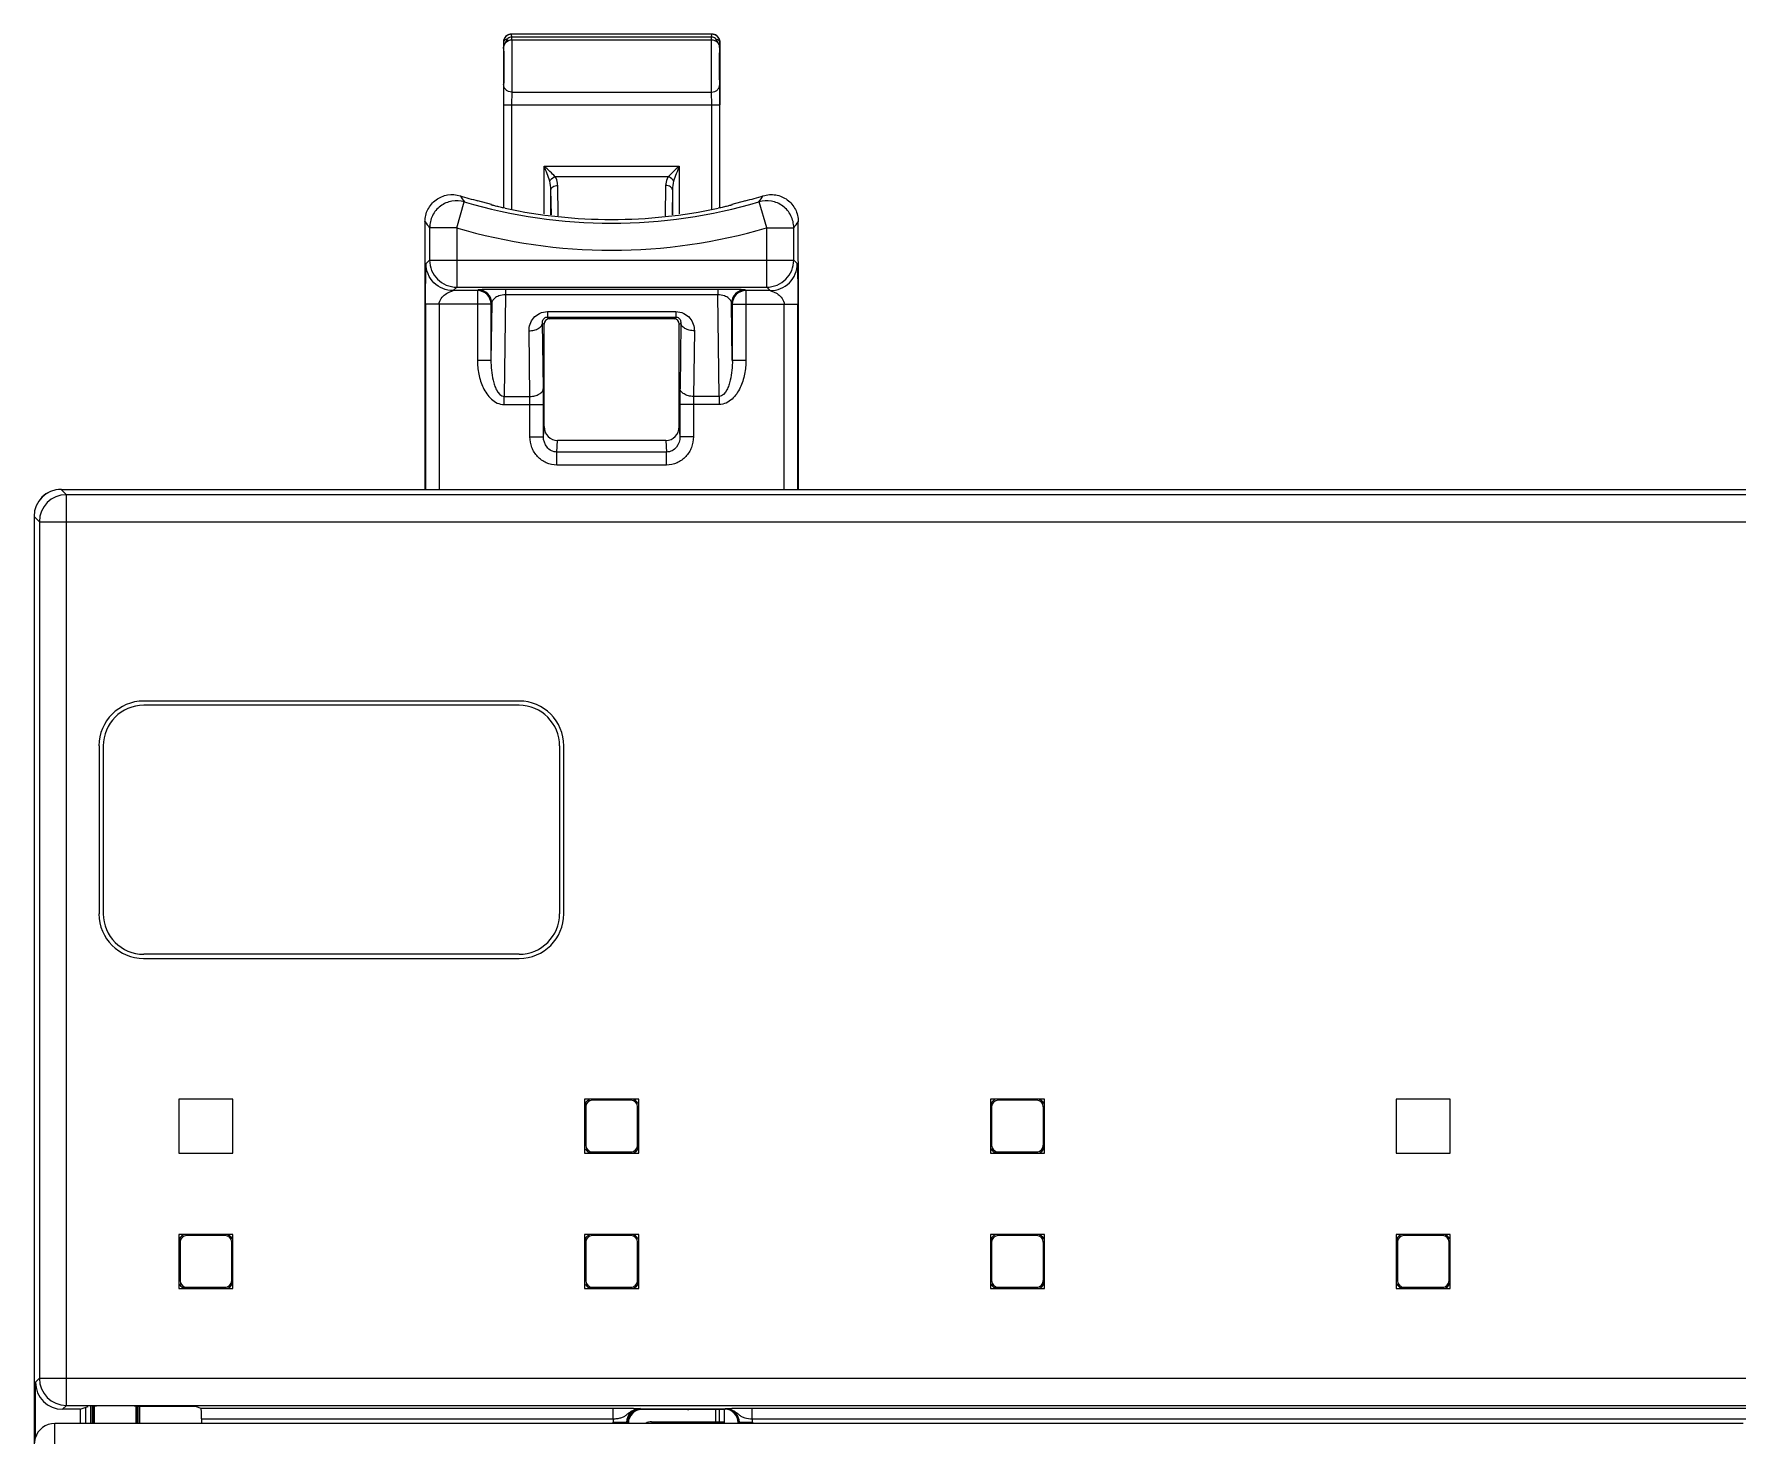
# Model space of a CAD drawing. Header units: inches. Extents: x 0 to 316, y -1 to 150.
# Drawn here: x 221.5 to 222.74, y 27.76 to 28.785 of the extents above; entities that cross this region are included whole.
import ezdxf

# ---------------------------------------------------------------- set-up
doc = ezdxf.new("R2010")
doc.units = ezdxf.units.IN
doc.header["$MEASUREMENT"] = 0

# ---------------------------------------------------------------- blocks, each defined once
blk = doc.blocks.new('AB 5069-L320ERM')
at = {"color": 7, "linetype": 'Continuous'}
for p, q in [((0.7889, 2.4667), (0.556, 2.4667)), ((0.5561, 2.4633), (0.556, 2.4667)), ((0.5561, 2.46), (0.5561, 2.4633)), ((0.7888, 2.4633), (0.5561, 2.4633)), ((0.5561, 2.46), (0.7888, 2.46)), ((0.7888, 2.4633), (0.7889, 2.4667)), ((0.7888, 2.46), (0.7888, 2.4633)), ((0.5466, 2.459), (0.5465, 2.4573)), ((0.5465, 2.4573), (0.5465, 2.3844)), ((0.5466, 2.4572), (0.5465, 2.4573)), ((0.5466, 2.4572), (0.5466, 2.4501)), ((0.7982, 2.4501), (0.7983, 2.4572)), ((0.7983, 2.459), (0.7984, 2.4573)), ((0.7983, 2.4572), (0.7984, 2.4573)), ((0.7984, 2.4573), (0.7984, 2.3844)), ((0.5467, 2.4082), (0.5465, 2.3844)), ((0.7984, 2.3844), (0.7982, 2.4082)), ((0.5465, 2.3844), (0.5465, 2.2645)), ((0.5465, 2.3844), (0.7984, 2.3844)), ((0.5561, 2.3993), (0.556, 2.3844)), ((0.556, 2.3844), (0.556, 2.263)), ((0.5561, 2.3993), (0.7888, 2.3993)), ((0.7889, 2.3844), (0.7888, 2.3993)), ((0.7889, 2.263), (0.7889, 2.3844)), ((0.7984, 2.2645), (0.7984, 2.3844)), ((0.5938, 2.2577), (0.5938, 2.3132)), ((0.5938, 2.3132), (0.751, 2.3132)), ((0.751, 2.3132), (0.751, 2.2577)), ((0.6022, 2.2565), (0.6017, 2.2855)), ((0.6017, 2.2566), (0.6017, 2.2855)), ((0.7382, 2.3008), (0.6067, 2.3008)), ((0.6101, 2.2554), (0.6096, 2.2907)), ((0.7353, 2.2907), (0.7348, 2.2554)), ((0.7432, 2.2855), (0.7427, 2.2565)), ((0.7432, 2.2855), (0.7432, 2.2566)), ((0.492, 2.2414), (0.5009, 2.2716)), ((0.5326, 2.2683), (0.5168, 2.2726)), ((0.8281, 2.2726), (0.8122, 2.2683)), ((0.8529, 2.2414), (0.844, 2.2716)), ((0.4551, 2.2486), (0.4551, 2.1559)), ((0.8898, 2.1559), (0.8897, 2.2486)), ((0.4605, 2.2414), (0.4605, 2.2038)), ((0.492, 2.2414), (0.4605, 2.2414)), ((0.492, 2.2414), (0.492, 2.1723)), ((0.8529, 2.1723), (0.8529, 2.2414)), ((0.8529, 2.2414), (0.8844, 2.2414)), ((0.8844, 2.2038), (0.8844, 2.2414)), ((0.4564, 2.1997), (0.4605, 2.2038)), ((0.4605, 2.2038), (0.8844, 2.2038)), ((0.8844, 2.2038), (0.8885, 2.1997)), ((0.4878, 2.1682), (0.492, 2.1723)), ((0.5162, 2.1682), (0.4878, 2.1682)), ((0.492, 2.1723), (0.8529, 2.1723)), ((0.5171, 2.169), (0.5162, 2.1682)), ((0.5162, 2.1682), (0.5162, 2.0875)), ((0.5488, 2.1634), (0.5473, 2.0451)), ((0.5488, 2.1697), (0.5488, 2.1634)), ((0.7961, 2.1697), (0.5488, 2.1697)), ((0.7961, 2.1634), (0.5488, 2.1634)), ((0.7961, 2.1697), (0.7961, 2.1634)), ((0.7976, 2.0451), (0.7961, 2.1634)), ((0.8287, 2.1682), (0.8278, 2.169)), ((0.8287, 2.1682), (0.8287, 2.0875)), ((0.857, 2.1682), (0.8287, 2.1682)), ((0.8529, 2.1723), (0.857, 2.1682)), ((0.4551, 2.1559), (0.4551, 1.937)), ((0.4558, 2.1524), (0.4558, 1.937)), ((0.5319, 2.1524), (0.4558, 2.1524)), ((0.4716, 2.1524), (0.4716, 1.937)), ((0.5328, 2.1533), (0.5319, 2.1524)), ((0.5328, 2.1533), (0.5319, 2.0875)), ((0.5319, 2.1524), (0.5319, 2.0875)), ((0.5979, 2.1438), (0.5979, 2.1375)), ((0.5979, 2.1438), (0.747, 2.1438)), ((0.747, 2.1438), (0.747, 2.1375)), ((0.8129, 2.0875), (0.8121, 2.1533)), ((0.8129, 2.1524), (0.8121, 2.1533)), ((0.8129, 2.1524), (0.8129, 2.0875)), ((0.8129, 2.1524), (0.8891, 2.1524)), ((0.8733, 1.937), (0.8733, 2.1524)), ((0.8891, 1.937), (0.8891, 2.1524)), ((0.8898, 1.937), (0.8898, 2.1559)), ((0.5929, 2.0546), (0.5919, 2.1309)), ((0.5919, 2.1309), (0.5937, 2.1291)), ((0.5937, 2.0101), (0.5937, 2.1291)), ((0.5979, 2.1375), (0.6, 2.1354)), ((0.5979, 2.1375), (0.747, 2.1375)), ((0.7449, 2.1354), (0.6, 2.1354)), ((0.7449, 2.1354), (0.747, 2.1375)), ((0.7512, 2.1291), (0.753, 2.1309)), ((0.7512, 2.0101), (0.7512, 2.1291)), ((0.753, 2.1309), (0.752, 2.0546)), ((0.5772, 2.0451), (0.5762, 2.1215)), ((0.7687, 2.1215), (0.7677, 2.0451)), ((0.5162, 2.0875), (0.5319, 2.0875)), ((0.8129, 2.0875), (0.8287, 2.0875)), ((0.5473, 2.0357), (0.5473, 2.0451)), ((0.5473, 2.0451), (0.5772, 2.0451)), ((0.5773, 2.0357), (0.5772, 2.0451)), ((0.593, 2.0357), (0.5929, 2.0546)), ((0.7677, 2.0451), (0.7676, 2.0357)), ((0.7976, 2.0451), (0.7677, 2.0451)), ((0.7976, 2.0451), (0.7976, 2.0357)), ((0.5473, 2.0357), (0.593, 2.0357)), ((0.5773, 1.9981), (0.5773, 2.0357)), ((0.593, 1.9981), (0.593, 2.0357)), ((0.7519, 2.0357), (0.7519, 1.9981)), ((0.7976, 2.0357), (0.7519, 2.0357)), ((0.7676, 2.0357), (0.7676, 1.9981)), ((0.593, 1.9981), (0.5937, 2.0101)), ((0.7512, 2.0101), (0.7519, 1.9981)), ((0.5773, 1.9981), (0.593, 1.9981)), ((0.6086, 1.9804), (0.6094, 1.9937)), ((0.7355, 1.9937), (0.6094, 1.9937)), ((0.7355, 1.9937), (0.7363, 1.9804)), ((0.7676, 1.9981), (0.7519, 1.9981)), ((0.6086, 1.9653), (0.6086, 1.9804)), ((0.7363, 1.9804), (0.6086, 1.9804)), ((0.7363, 1.9653), (0.6086, 1.9653)), ((0.7363, 1.9653), (0.7363, 1.9804)), ((0.0377, 1.9308), (0.0315, 1.937)), ((0.0315, 1.937), (3.0819, 1.937)), ((0.0377, 0.871), (0.0377, 1.9308)), ((2.2331, 1.9308), (0.0377, 1.9308)), ((0, 1.9055), (0, 0.8262)), ((0.0062, 1.8993), (0, 1.9055)), ((0.0062, 1.8993), (0.0062, 0.9025)), ((0.0062, 1.8993), (2.2646, 1.8993)), ((0.5647, 1.6906), (0.1276, 1.6906)), ((0.5646, 1.6857), (0.1277, 1.6857)), ((0.0756, 1.6386), (0.0756, 1.4431)), ((0.0805, 1.6385), (0.0805, 1.4432)), ((0.6118, 1.6385), (0.6118, 1.4432)), ((0.6166, 1.4431), (0.6166, 1.6386)), ((0.1276, 1.3912), (0.5647, 1.3912)), ((0.5646, 1.396), (0.1277, 1.396)), ((0.1685, 1.2275), (0.1685, 1.1645)), ((0.2315, 1.2275), (0.1685, 1.2275)), ((0.2315, 1.1645), (0.2315, 1.2275)), ((0.6409, 1.2275), (0.6409, 1.1645)), ((0.7039, 1.2275), (0.6409, 1.2275)), ((0.6423, 1.2183), (0.6412, 1.2194)), ((0.6423, 1.2183), (0.6423, 1.1738)), ((0.6502, 1.2261), (0.6491, 1.2272)), ((0.6947, 1.2261), (0.6502, 1.2261)), ((0.6947, 1.2261), (0.6958, 1.2272)), ((0.7026, 1.2183), (0.7037, 1.2194)), ((0.7026, 1.1738), (0.7026, 1.2183)), ((0.7039, 1.1645), (0.7039, 1.2275)), ((1.1134, 1.2275), (1.1134, 1.1645)), ((1.1764, 1.2275), (1.1134, 1.2275)), ((1.1148, 1.2183), (1.1137, 1.2194)), ((1.1148, 1.2183), (1.1148, 1.1738)), ((1.1226, 1.2261), (1.1215, 1.2272)), ((1.1671, 1.2261), (1.1226, 1.2261)), ((1.1671, 1.2261), (1.1682, 1.2272)), ((1.175, 1.2183), (1.1761, 1.2194)), ((1.175, 1.1738), (1.175, 1.2183)), ((1.1764, 1.1645), (1.1764, 1.2275)), ((1.5858, 1.2275), (1.5858, 1.1645)), ((1.6488, 1.2275), (1.5858, 1.2275)), ((1.6488, 1.1645), (1.6488, 1.2275)), ((0.6423, 1.1738), (0.6412, 1.1727)), ((0.7026, 1.1738), (0.7037, 1.1727)), ((1.1148, 1.1738), (1.1137, 1.1727)), ((1.175, 1.1738), (1.1761, 1.1727)), ((0.1685, 1.1645), (0.2315, 1.1645)), ((0.6409, 1.1645), (0.7039, 1.1645)), ((0.6502, 1.1659), (0.6491, 1.1648)), ((0.6502, 1.1659), (0.6947, 1.1659)), ((0.6947, 1.1659), (0.6958, 1.1648)), ((1.1134, 1.1645), (1.1764, 1.1645)), ((1.1226, 1.1659), (1.1215, 1.1648)), ((1.1226, 1.1659), (1.1671, 1.1659)), ((1.1671, 1.1659), (1.1682, 1.1648)), ((1.5858, 1.1645), (1.6488, 1.1645)), ((0.1685, 1.07), (0.1685, 1.007)), ((0.2315, 1.07), (0.1685, 1.07)), ((0.1699, 1.0608), (0.1688, 1.0619)), ((0.1699, 1.0608), (0.1699, 1.0163)), ((0.1778, 1.0687), (0.1767, 1.0698)), ((0.2222, 1.0687), (0.1778, 1.0687)), ((0.2222, 1.0687), (0.2233, 1.0698)), ((0.2301, 1.0608), (0.2312, 1.0619)), ((0.2301, 1.0163), (0.2301, 1.0608)), ((0.2315, 1.007), (0.2315, 1.07)), ((0.6409, 1.07), (0.6409, 1.007)), ((0.7039, 1.07), (0.6409, 1.07)), ((0.6423, 1.0608), (0.6412, 1.0619)), ((0.6423, 1.0608), (0.6423, 1.0163)), ((0.6502, 1.0687), (0.6491, 1.0698)), ((0.6947, 1.0687), (0.6502, 1.0687)), ((0.6947, 1.0687), (0.6958, 1.0698)), ((0.7026, 1.0608), (0.7037, 1.0619)), ((0.7026, 1.0163), (0.7026, 1.0608)), ((0.7039, 1.007), (0.7039, 1.07)), ((1.1134, 1.07), (1.1134, 1.007)), ((1.1764, 1.07), (1.1134, 1.07)), ((1.1148, 1.0608), (1.1137, 1.0619)), ((1.1148, 1.0608), (1.1148, 1.0163)), ((1.1226, 1.0687), (1.1215, 1.0698)), ((1.1671, 1.0687), (1.1226, 1.0687)), ((1.1671, 1.0687), (1.1682, 1.0698)), ((1.175, 1.0608), (1.1761, 1.0619)), ((1.175, 1.0163), (1.175, 1.0608)), ((1.1764, 1.007), (1.1764, 1.07)), ((1.5858, 1.07), (1.5858, 1.007)), ((1.6488, 1.07), (1.5858, 1.07)), ((1.5872, 1.0608), (1.5861, 1.0619)), ((1.5872, 1.0608), (1.5872, 1.0163)), ((1.5951, 1.0687), (1.594, 1.0698)), ((1.6396, 1.0687), (1.5951, 1.0687)), ((1.6396, 1.0687), (1.6407, 1.0698)), ((1.6474, 1.0608), (1.6485, 1.0619)), ((1.6474, 1.0163), (1.6474, 1.0608)), ((1.6488, 1.007), (1.6488, 1.07)), ((0.1699, 1.0163), (0.1688, 1.0152)), ((0.2301, 1.0163), (0.2312, 1.0152)), ((0.6423, 1.0163), (0.6412, 1.0152)), ((0.7026, 1.0163), (0.7037, 1.0152)), ((1.1148, 1.0163), (1.1137, 1.0152)), ((1.175, 1.0163), (1.1761, 1.0152)), ((1.5872, 1.0163), (1.5861, 1.0152)), ((1.6474, 1.0163), (1.6485, 1.0152)), ((0.1685, 1.007), (0.2315, 1.007)), ((0.1778, 1.0084), (0.1767, 1.0073)), ((0.1778, 1.0084), (0.2222, 1.0084)), ((0.2222, 1.0084), (0.2233, 1.0073)), ((0.6409, 1.007), (0.7039, 1.007)), ((0.6502, 1.0084), (0.6491, 1.0073)), ((0.6502, 1.0084), (0.6947, 1.0084)), ((0.6947, 1.0084), (0.6958, 1.0073)), ((1.1134, 1.007), (1.1764, 1.007)), ((1.1226, 1.0084), (1.1215, 1.0073)), ((1.1226, 1.0084), (1.1671, 1.0084)), ((1.1671, 1.0084), (1.1682, 1.0073)), ((1.5858, 1.007), (1.6488, 1.007)), ((1.5951, 1.0084), (1.594, 1.0073)), ((1.5951, 1.0084), (1.6396, 1.0084)), ((1.6396, 1.0084), (1.6407, 1.0073)), ((0.0062, 0.9025), (0.0017, 0.898)), ((0.0017, 0.8336), (0.0017, 0.898)), ((0.0062, 0.9025), (2.2331, 0.9025)), ((0.0377, 0.871), (0.0332, 0.8665)), ((0.0537, 0.8665), (0.0332, 0.8665)), ((0.0377, 0.871), (2.2583, 0.871)), ((0.0537, 0.8665), (0.063, 0.8696)), ((0.0537, 0.8665), (0.0537, 0.85)), ((0.0598, 0.8686), (0.0598, 0.85)), ((0.0661, 0.85), (0.0661, 0.8697)), ((0.0682, 0.85), (0.0682, 0.8697)), ((0.0687, 0.85), (0.0687, 0.8702)), ((0.0688, 0.8702), (0.0702, 0.8703)), ((0.0702, 0.85), (0.0702, 0.8703)), ((0.1188, 0.85), (0.1188, 0.8703)), ((0.1202, 0.85), (0.1202, 0.8702)), ((0.1208, 0.8696), (0.1208, 0.8697)), ((0.1888, 0.8697), (0.1208, 0.8697)), ((0.1208, 0.8696), (0.1208, 0.85)), ((0.1227, 0.8697), (0.1227, 0.85)), ((0.1888, 0.8697), (0.1943, 0.8678)), ((0.1943, 0.8678), (0.6743, 0.8678)), ((0.195, 0.8552), (0.195, 0.85)), ((0.195, 0.8552), (0.6743, 0.8552)), ((0.6743, 0.8552), (0.6743, 0.8678)), ((0.7056, 0.8673), (0.7065, 0.8665)), ((0.7062, 0.8668), (0.8044, 0.8668)), ((0.8041, 0.8665), (0.7065, 0.8665)), ((0.7609, 0.8663), (0.7076, 0.8663)), ((0.7934, 0.8665), (0.7934, 0.852)), ((0.7976, 0.8665), (0.7976, 0.852)), ((0.8039, 0.85), (0.8039, 0.8665)), ((0.8049, 0.8673), (0.8041, 0.8665)), ((0.8362, 0.8552), (0.8362, 0.8678)), ((0.8362, 0.8678), (2.2615, 0.8678)), ((0.8362, 0.8552), (2.2682, 0.8552)), ((0.024, 0.8264), (0.024, 0.85)), ((0.6741, 0.85), (0.6741, 0.8516)), ((0.6741, 0.8516), (0.6899, 0.8516)), ((0.6899, 0.85), (0.6899, 0.8516)), ((0.6899, 0.8516), (0.6907, 0.8508)), ((0.6904, 0.85), (0.6904, 0.851)), ((0.7189, 0.852), (0.8039, 0.852)), ((0.7992, 0.852), (0.7992, 0.85)), ((0.8201, 0.851), (0.8198, 0.8508)), ((0.8201, 0.851), (0.8201, 0.85)), ((0.8207, 0.8516), (0.8207, 0.85)), ((0.8207, 0.8516), (0.8364, 0.8516)), ((0.8364, 0.8516), (0.8364, 0.85))]:
    blk.add_line(p, q, dxfattribs=at)
at = {"color": 4, "linetype": 'Continuous'}
blk.add_line((0.8039, 0.8506), (0.8039, 0.8665), dxfattribs=at)
at = {"color": 7, "linetype": 'Continuous'}
for points in [[(0.5559, 2.4668), (0.5544, 2.4667), (0.5531, 2.4663), (0.5519, 2.4659), (0.5508, 2.4653), (0.5499, 2.4646), (0.549, 2.4638), (0.5483, 2.463), (0.5477, 2.4621), (0.5473, 2.4612), (0.5469, 2.4603), (0.5467, 2.4594), (0.5466, 2.459)], [(0.7983, 2.459), (0.7982, 2.4596), (0.7978, 2.4606), (0.7974, 2.4616), (0.7969, 2.4625), (0.7962, 2.4635), (0.7953, 2.4643), (0.7943, 2.4651), (0.7932, 2.4658), (0.792, 2.4663), (0.7906, 2.4666), (0.7892, 2.4668), (0.789, 2.4668)], [(1.9898, 0.8499), (1.9882, 0.85), (1.9851, 0.85), (0.024, 0.85)]]:
    blk.add_lwpolyline(points, dxfattribs=at)
for centre, radius, start, end in [((0.556, 2.4573), 0.00957, 164.8814, 172.8452), ((0.556, 2.4572), 0.00943, 90.0056, 180.1696), ((0.5559, 2.4573), 0.00945, 157.8256, 164.8901), ((0.5559, 2.4573), 0.00939, 150.5396, 157.7933), ((0.5559, 2.4573), 0.00949, 143.14, 150.5401), ((0.5559, 2.4573), 0.00946, 135.3399, 143.1422), ((0.5559, 2.4573), 0.00943, 129.338, 135.3196), ((0.5559, 2.4573), 0.0095, 118.3455, 129.3327), ((0.5559, 2.4574), 0.00938, 113.0082, 118.3336), ((0.5559, 2.4574), 0.00941, 106.9644, 112.9868), ((0.5559, 2.4572), 0.00956, 94.3978, 106.9642), ((0.5559, 2.4574), 0.00933, 90.0133, 94.3773), ((0.7889, 2.4572), 0.00943, 359.8303, 89.9945), ((0.789, 2.4574), 0.00933, 85.4001, 89.9858), ((0.7889, 2.4572), 0.00956, 72.8116, 85.3819), ((0.789, 2.4573), 0.00942, 68.2553, 72.8056), ((0.789, 2.4574), 0.00931, 66.7855, 68.2477), ((0.789, 2.4574), 0.00938, 62.2242, 66.7801), ((0.7889, 2.4573), 0.0095, 51.5246, 62.2107), ((0.789, 2.4573), 0.00944, 44.4376, 51.5224), ((0.789, 2.4573), 0.00945, 37.6332, 44.4173), ((0.7889, 2.4573), 0.0095, 30.8711, 37.6345), ((0.789, 2.4573), 0.0094, 22.1263, 30.8751), ((0.789, 2.4573), 0.00945, 15.2063, 22.0886), ((0.7889, 2.4573), 0.00957, 8.2193, 15.2142), ((0.5559, 2.4573), 0.00939, 172.8368, 179.9732), ((0.789, 2.4573), 0.00941, 0.0331, 8.2339), ((1.7161, 3.1333), 1.4897, 215.0097, 215.3428), ((0.6724, 2.8505), 0.6038, 253.4971, 286.5029), ((0.6724, 2.8505), 0.5994, 258.0627, 281.9373), ((-0.3712, 3.1333), 1.4897, 324.6572, 324.9903), ((1.723, 3.1841), 1.5757, 216.423, 216.7489), ((-0.3781, 3.1841), 1.5757, 323.2511, 323.577), ((0.6724, 2.8505), 0.6353, 253.4971, 286.5029), ((0.5162, 2.1524), 0.0158, 0.0211, 89.9789), ((0.5171, 2.1533), 0.0158, 0.0211, 89.9789), ((0.8278, 2.1533), 0.0158, 90.0211, 179.9789), ((0.8287, 2.1524), 0.0158, 90.0211, 179.9789), ((2.156, 2.037), 1.4041, 179.2811, 180.0522), ((0.0315, 1.9055), 0.0315, 90, 180), ((0.0377, 1.8993), 0.0315, 90.0275, 179.9725), ((0.1277, 1.6385), 0.0472, 90, 180), ((0.5646, 1.6385), 0.0472, 0, 90), ((0.1277, 1.4432), 0.0472, 180, 270), ((0.5646, 1.4432), 0.0472, 270, 0), ((0.0377, 0.9025), 0.0315, 180.0275, 269.9725), ((0.7057, 0.8516), 0.0316, 173.3763, 179.9901), ((0.7056, 0.8516), 0.0157, 89.9782, 180.0218), ((0.7062, 0.851), 0.0157, 89.9786, 180.0214), ((0.8044, 0.851), 0.0157, 359.9786, 90.0214), ((0.8049, 0.8516), 0.0316, 0.0056, 6.6214), ((0.024, 0.8264), 0.0236, 89.9998, 164.242), ((0.7189, 0.8394), 0.0126, 90, 121.8507), ((0.0237, 0.8264), 0.0233, 175.4392, 177.5841), ((0.0242, 0.8263), 0.0238, 164.2687, 175.4153)]:
    blk.add_arc(centre, radius, start, end, dxfattribs=at)
for centre, major_axis, ratio, start_param, end_param in [((0.6724, 2.8507), (0, 0.5986), 1, -3.440888, -3.404576), ((0.6724, 2.8507), (0, 0.5986), 1, -2.878609, -2.842297), ((0.6, 2.1291), (-0.00446, 0.00446), 0.999695, -0.785246, 0.785246), ((0.7449, 2.1291), (-0.00446, -0.00446), 0.999695, 2.356347, 3.926839), ((0.6095, 2.0102), (-0.0009, -0.0164), 0.956842, -1.510705, 0.055027), ((0.7354, 2.0102), (-0.0009, 0.0164), 0.956842, 3.086566, 4.652298), ((0.0315, 1.9055), (0.0223, -0.0223), 0.999695, 2.356347, 3.926839), ((0.1276, 1.6386), (-0.0368, 0.0368), 0.999695, -0.785246, 0.785246), ((0.5647, 1.6386), (0.0368, 0.0368), 0.999695, -0.785246, 0.785246), ((0.1276, 1.4431), (0.0368, 0.0368), 0.999695, -3.926839, -2.356347), ((0.5647, 1.4431), (-0.0368, 0.0368), 0.999695, -3.926839, -2.356347), ((0.6491, 1.2194), (0.00557, -0.00557), 0.999695, 2.748987, 3.926839), ((0.6502, 1.2183), (-0.00557, 0.00557), 0.999695, 5.497939, 7.068431), ((0.6947, 1.2183), (0.00557, 0.00557), 0.999695, 5.497939, 7.068431), ((0.6958, 1.2194), (0.00557, 0.00557), 0.999695, -0.392605, 0.785246), ((1.1215, 1.2194), (0.00557, -0.00557), 0.999695, 2.748987, 3.926839), ((1.1226, 1.2183), (-0.00557, 0.00557), 0.999695, 5.497939, 7.068431), ((1.1671, 1.2183), (0.00557, 0.00557), 0.999695, 5.497939, 7.068431), ((1.1682, 1.2194), (0.00557, 0.00557), 0.999695, -0.392605, 0.785246), ((0.6502, 1.1738), (-0.00557, -0.00557), 0.999695, 5.497939, 7.068431), ((0.6947, 1.1738), (0.00557, -0.00557), 0.999695, 5.497939, 7.068431), ((0.6958, 1.1727), (0.00557, -0.00557), 0.999695, -0.392605, 0.785246), ((1.1226, 1.1738), (-0.00557, -0.00557), 0.999695, 5.497939, 7.068431), ((1.1671, 1.1738), (0.00557, -0.00557), 0.999695, 5.497939, 7.068431), ((1.1682, 1.1727), (0.00557, -0.00557), 0.999695, -0.392605, 0.785246), ((0.6491, 1.1727), (0.00557, 0.00557), 0.999695, 2.748987, 3.926839), ((1.1215, 1.1727), (0.00557, 0.00557), 0.999695, 2.748987, 3.926839), ((0.1767, 1.0619), (0.00557, -0.00557), 0.999695, 2.748987, 3.926839), ((0.1778, 1.0608), (-0.00557, 0.00557), 0.999695, 5.497939, 7.068431), ((0.2222, 1.0608), (0.00557, 0.00557), 0.999695, 5.497939, 7.068431), ((0.2233, 1.0619), (0.00557, 0.00557), 0.999695, -0.392605, 0.785246), ((0.6491, 1.0619), (0.00557, -0.00557), 0.999695, 2.748987, 3.926839), ((0.6502, 1.0608), (-0.00557, 0.00557), 0.999695, 5.497939, 7.068431), ((0.6947, 1.0608), (0.00557, 0.00557), 0.999695, 5.497939, 7.068431), ((0.6958, 1.0619), (0.00557, 0.00557), 0.999695, -0.392605, 0.785246), ((1.1215, 1.0619), (0.00557, -0.00557), 0.999695, 2.748987, 3.926839), ((1.1226, 1.0608), (-0.00557, 0.00557), 0.999695, 5.497939, 7.068431), ((1.1671, 1.0608), (0.00557, 0.00557), 0.999695, 5.497939, 7.068431), ((1.1682, 1.0619), (0.00557, 0.00557), 0.999695, -0.392605, 0.785246), ((1.594, 1.0619), (0.00557, -0.00557), 0.999695, 2.748987, 3.926839), ((1.5951, 1.0608), (-0.00557, 0.00557), 0.999695, 5.497939, 7.068431), ((1.6396, 1.0608), (0.00557, 0.00557), 0.999695, 5.497939, 7.068431), ((1.6407, 1.0619), (0.00557, 0.00557), 0.999695, -0.392605, 0.785246), ((0.1767, 1.0152), (0.00557, 0.00557), 0.999695, 2.748987, 3.926839), ((0.1778, 1.0163), (-0.00557, -0.00557), 0.999695, 5.497939, 7.068431), ((0.2222, 1.0163), (0.00557, -0.00557), 0.999695, 5.497939, 7.068431), ((0.2233, 1.0152), (0.00557, -0.00557), 0.999695, -0.392605, 0.785246), ((0.6491, 1.0152), (0.00557, 0.00557), 0.999695, 2.748987, 3.926839), ((0.6502, 1.0163), (-0.00557, -0.00557), 0.999695, 5.497939, 7.068431), ((0.6947, 1.0163), (0.00557, -0.00557), 0.999695, 5.497939, 7.068431), ((0.6958, 1.0152), (0.00557, -0.00557), 0.999695, -0.392605, 0.785246), ((1.1215, 1.0152), (0.00557, 0.00557), 0.999695, 2.748987, 3.926839), ((1.1226, 1.0163), (-0.00557, -0.00557), 0.999695, 5.497939, 7.068431), ((1.1671, 1.0163), (0.00557, -0.00557), 0.999695, 5.497939, 7.068431), ((1.1682, 1.0152), (0.00557, -0.00557), 0.999695, -0.392605, 0.785246), ((1.594, 1.0152), (0.00557, 0.00557), 0.999695, -3.534198, -2.356347), ((1.5951, 1.0163), (-0.00557, -0.00557), 0.999695, 5.497939, 7.068431), ((1.6396, 1.0163), (0.00557, -0.00557), 0.999695, 5.497939, 7.068431), ((1.6407, 1.0152), (0.00557, -0.00557), 0.999695, -0.392605, 0.785246), ((0.0332, 0.898), (0.0223, 0.0223), 0.999695, 2.356347, 3.926839), ((0.0945, 0.8699), (0.0315, 0), 0.017455, 0.688097, 2.453496), ((0.114, 0.8702), (0.0063, 0), 0.017455, 0.017453, 0.688097), ((0.1943, 0.8552), (0, 0.0126), 0.052408, -1.570796, -0.017453), ((0.7065, 0.8508), (0.0111, -0.0111), 0.999695, 2.356347, 3.926839), ((0.7076, 0.8506), (-0.0111, 0.0111), 0.999695, -0.785246, 0.785246), ((0.7609, 0.8821), (0.006, -0.0146), 0.999822, -0.392636, -0.294004), ((0.8041, 0.8508), (-0.0111, -0.0111), 0.999695, 2.356347, 3.926839)]:
    blk.add_ellipse(centre, major_axis=major_axis, ratio=ratio, start_param=start_param, end_param=end_param, dxfattribs=at)
for points, knots in [([(0.551, 2.4609), (0.5501, 2.4592), (0.5476, 2.4561), (0.5466, 2.4521), (0.5466, 2.4501)], [0, 0, 0, 0, 0.494064, 1, 1, 1, 1]), ([(0.551, 2.4609), (0.5499, 2.4607), (0.5479, 2.46), (0.5466, 2.4581), (0.5466, 2.4572)], [0, 0, 0, 0, 0.572357, 1, 1, 1, 1]), ([(0.5475, 2.4544), (0.5483, 2.4561), (0.5507, 2.459), (0.5543, 2.46), (0.5561, 2.46)], [0, 0, 0, 0, 0.499609, 1, 1, 1, 1]), ([(0.5561, 2.4633), (0.5556, 2.4633), (0.5537, 2.4631), (0.5517, 2.4621), (0.551, 2.4609)], [0, 0, 0, 0, 0.25875, 1, 1, 1, 1]), ([(0.5561, 2.46), (0.5561, 2.4589), (0.5561, 2.4557), (0.5562, 2.4462), (0.5562, 2.4313), (0.5562, 2.4143), (0.5562, 2.4035), (0.5561, 2.3993)], [0, 0, 0, 0, 0.055417, 0.159791, 0.466545, 0.791974, 1, 1, 1, 1]), ([(0.7888, 2.3993), (0.7887, 2.4035), (0.7887, 2.4143), (0.7886, 2.4313), (0.7887, 2.4462), (0.7887, 2.4557), (0.7888, 2.4589), (0.7888, 2.46)], [0, 0, 0, 0, 0.207993, 0.533429, 0.840199, 0.944579, 1, 1, 1, 1]), ([(0.7938, 2.4609), (0.7931, 2.4621), (0.7912, 2.4631), (0.7893, 2.4633), (0.7888, 2.4633)], [0, 0, 0, 0, 0.741251, 1, 1, 1, 1]), ([(0.7888, 2.46), (0.7906, 2.46), (0.7944, 2.4589), (0.7968, 2.4558), (0.7975, 2.4541)], [0, 0, 0, 0, 0.500142, 1, 1, 1, 1]), ([(0.7982, 2.4501), (0.7982, 2.4521), (0.7973, 2.4561), (0.7948, 2.4592), (0.7938, 2.4609)], [0, 0, 0, 0, 0.505907, 1, 1, 1, 1]), ([(0.7938, 2.4609), (0.795, 2.4607), (0.797, 2.46), (0.7983, 2.4581), (0.7983, 2.4572)], [0, 0, 0, 0, 0.572361, 1, 1, 1, 1]), ([(0.5466, 2.4501), (0.5467, 2.4476), (0.5468, 2.4407), (0.5468, 2.4295), (0.5468, 2.4181), (0.5467, 2.411), (0.5467, 2.4082)], [0, 0, 0, 0, 0.183225, 0.489657, 0.8018, 1, 1, 1, 1]), ([(0.7982, 2.4082), (0.7982, 2.411), (0.7981, 2.4181), (0.7981, 2.4295), (0.7981, 2.4407), (0.7982, 2.4476), (0.7982, 2.4501)], [0, 0, 0, 0, 0.198165, 0.510316, 0.816765, 1, 1, 1, 1]), ([(0.7984, 2.4573), (0.7984, 2.4573), (0.7984, 2.4573), (0.7984, 2.4573), (0.7984, 2.4573)], [0, 0, 0, 0, 0.736005, 1, 1, 1, 1]), ([(0.5561, 2.3993), (0.5549, 2.3993), (0.5524, 2.3997), (0.5493, 2.4017), (0.5472, 2.4047), (0.5467, 2.407), (0.5467, 2.4082)], [0, 0, 0, 0, 0.256641, 0.509578, 0.756912, 1, 1, 1, 1]), ([(0.7888, 2.3993), (0.79, 2.3993), (0.7925, 2.3997), (0.7956, 2.4017), (0.7977, 2.4047), (0.7982, 2.407), (0.7982, 2.4082)], [0, 0, 0, 0, 0.25664, 0.509577, 0.756912, 1, 1, 1, 1]), ([(0.6067, 2.3008), (0.6048, 2.303), (0.6005, 2.3071), (0.5961, 2.3112), (0.5938, 2.3132)], [0, 0, 0, 0, 0.4811, 1, 1, 1, 1]), ([(0.6003, 2.2956), (0.5993, 2.2985), (0.5972, 2.3044), (0.595, 2.3103), (0.5938, 2.3132)], [0, 0, 0, 0, 0.491347, 1, 1, 1, 1]), ([(0.751, 2.3132), (0.7488, 2.3111), (0.7444, 2.3071), (0.7401, 2.3029), (0.7382, 2.3008)], [0, 0, 0, 0, 0.51893, 1, 1, 1, 1]), ([(0.751, 2.3132), (0.7499, 2.3103), (0.7477, 2.3044), (0.7455, 2.2985), (0.7446, 2.2956)], [0, 0, 0, 0, 0.508656, 1, 1, 1, 1]), ([(0.6003, 2.2956), (0.6006, 2.2962), (0.6022, 2.2985), (0.6047, 2.3001), (0.6067, 2.3008)], [0, 0, 0, 0, 0.232193, 1, 1, 1, 1]), ([(0.6017, 2.2855), (0.6017, 2.2862), (0.6022, 2.2877), (0.6041, 2.2893), (0.6066, 2.2904), (0.6086, 2.2907), (0.6096, 2.2907)], [0, 0, 0, 0, 0.201425, 0.434881, 0.705899, 1, 1, 1, 1]), ([(0.6096, 2.2907), (0.6096, 2.2916), (0.6093, 2.2951), (0.6081, 2.2985), (0.6067, 2.3008)], [0, 0, 0, 0, 0.246221, 1, 1, 1, 1]), ([(0.7382, 2.3008), (0.7377, 2.3), (0.7361, 2.2969), (0.7353, 2.2933), (0.7353, 2.2907)], [0, 0, 0, 0, 0.258111, 1, 1, 1, 1]), ([(0.7432, 2.2855), (0.7432, 2.2862), (0.7426, 2.2877), (0.7408, 2.2893), (0.7382, 2.2904), (0.7363, 2.2907), (0.7353, 2.2907)], [0, 0, 0, 0, 0.201425, 0.434881, 0.705899, 1, 1, 1, 1]), ([(0.7446, 2.2956), (0.7443, 2.2962), (0.7427, 2.2985), (0.7402, 2.3001), (0.7382, 2.3008)], [0, 0, 0, 0, 0.23219, 1, 1, 1, 1]), ([(0.4551, 2.2486), (0.4551, 2.2534), (0.4575, 2.2633), (0.4673, 2.2748), (0.4812, 2.2808), (0.4913, 2.2801), (0.4959, 2.2786)], [0, 0, 0, 0, 0.250032, 0.500032, 0.749991, 1, 1, 1, 1]), ([(0.5009, 2.2716), (0.4963, 2.2729), (0.4862, 2.2735), (0.4725, 2.2675), (0.4628, 2.256), (0.4605, 2.2462), (0.4605, 2.2414)], [0, 0, 0, 0, 0.250006, 0.5, 0.749995, 1, 1, 1, 1]), ([(0.5485, 2.2641), (0.5465, 2.2645), (0.5436, 2.2651), (0.5399, 2.266), (0.5375, 2.2666), (0.5355, 2.2671), (0.5342, 2.2674), (0.5334, 2.2676), (0.533, 2.2678), (0.5328, 2.2678), (0.5326, 2.2679), (0.5326, 2.2679)], [0, 0, 0, 0, 0.376606, 0.547969, 0.69948, 0.825249, 0.919858, 0.954097, 0.978998, 0.994329, 1, 1, 1, 1]), ([(0.8122, 2.2679), (0.8122, 2.2679), (0.8121, 2.2678), (0.8119, 2.2678), (0.8115, 2.2676), (0.8107, 2.2674), (0.8093, 2.2671), (0.8074, 2.2666), (0.805, 2.266), (0.8013, 2.2651), (0.7984, 2.2645), (0.7964, 2.2641)], [0, 0, 0, 0, 0.005671, 0.021002, 0.045903, 0.080142, 0.174751, 0.30052, 0.452031, 0.623394, 1, 1, 1, 1]), ([(0.8844, 2.2414), (0.8844, 2.2462), (0.8821, 2.256), (0.8724, 2.2675), (0.8587, 2.2735), (0.8486, 2.2729), (0.844, 2.2716)], [0, 0, 0, 0, 0.250006, 0.5, 0.749995, 1, 1, 1, 1]), ([(0.8489, 2.2786), (0.8536, 2.2801), (0.8637, 2.2808), (0.8776, 2.2748), (0.8874, 2.2633), (0.8897, 2.2534), (0.8897, 2.2486)], [0, 0, 0, 0, 0.250038, 0.500025, 0.75, 1, 1, 1, 1]), ([(0.4605, 2.2038), (0.4605, 2.1997), (0.4621, 2.1914), (0.4691, 2.181), (0.4796, 2.1739), (0.4879, 2.1723), (0.492, 2.1723)], [0, 0, 0, 0, 0.250021, 0.5, 0.749979, 1, 1, 1, 1]), ([(0.8529, 2.1723), (0.857, 2.1723), (0.8653, 2.1739), (0.8757, 2.181), (0.8828, 2.1914), (0.8844, 2.1997), (0.8844, 2.2038)], [0, 0, 0, 0, 0.250021, 0.5, 0.749979, 1, 1, 1, 1]), ([(0.4558, 2.1524), (0.4558, 2.1576), (0.4558, 2.1653), (0.4559, 2.1754), (0.4559, 2.1824), (0.456, 2.1878), (0.456, 2.1917), (0.4561, 2.1942), (0.4562, 2.1963), (0.4562, 2.198), (0.4563, 2.199), (0.4562, 2.1996), (0.4564, 2.1997)], [0, 0, 0, 0, 0.329459, 0.489004, 0.639148, 0.774295, 0.834143, 0.887382, 0.932547, 0.967775, 0.990906, 1, 1, 1, 1]), ([(0.4878, 2.1682), (0.4837, 2.1682), (0.4755, 2.1698), (0.465, 2.1768), (0.458, 2.1873), (0.4564, 2.1956), (0.4564, 2.1997)], [0, 0, 0, 0, 0.250021, 0.5, 0.749979, 1, 1, 1, 1]), ([(0.857, 2.1682), (0.8611, 2.1682), (0.8694, 2.1698), (0.8799, 2.1768), (0.8869, 2.1873), (0.8885, 2.1956), (0.8885, 2.1997)], [0, 0, 0, 0, 0.250021, 0.5, 0.749979, 1, 1, 1, 1]), ([(0.8885, 2.1997), (0.8886, 2.1996), (0.8885, 2.199), (0.8887, 2.198), (0.8887, 2.1963), (0.8888, 2.1942), (0.8888, 2.1917), (0.8889, 2.1878), (0.889, 2.1824), (0.889, 2.1754), (0.8891, 2.1653), (0.8891, 2.1576), (0.8891, 2.1524)], [0, 0, 0, 0, 0.009094, 0.032225, 0.067453, 0.112618, 0.165857, 0.225705, 0.360852, 0.510996, 0.670541, 1, 1, 1, 1]), ([(0.4716, 2.1524), (0.4716, 2.1548), (0.4736, 2.1593), (0.4784, 2.164), (0.4829, 2.1665), (0.486, 2.1677), (0.4874, 2.168), (0.4878, 2.1682)], [0, 0, 0, 0, 0.300449, 0.577263, 0.828763, 0.93789, 1, 1, 1, 1]), ([(0.5488, 2.1697), (0.5444, 2.1697), (0.5381, 2.1697), (0.5303, 2.1696), (0.5257, 2.1695), (0.5221, 2.1694), (0.5198, 2.1693), (0.5184, 2.1692), (0.5177, 2.1692), (0.5173, 2.1691), (0.5171, 2.1691), (0.5171, 2.169)], [0, 0, 0, 0, 0.418415, 0.593715, 0.738149, 0.850427, 0.930973, 0.959596, 0.98058, 0.993993, 1, 1, 1, 1]), ([(0.5488, 2.1634), (0.5462, 2.1634), (0.5417, 2.1626), (0.5365, 2.1599), (0.5336, 2.1567), (0.5329, 2.1544), (0.5328, 2.1533)], [0, 0, 0, 0, 0.387247, 0.651582, 0.842852, 1, 1, 1, 1]), ([(0.8278, 2.169), (0.8278, 2.1691), (0.8276, 2.1691), (0.8271, 2.1692), (0.8265, 2.1692), (0.8251, 2.1693), (0.8228, 2.1694), (0.8192, 2.1695), (0.8146, 2.1696), (0.8068, 2.1697), (0.8005, 2.1697), (0.7961, 2.1697)], [0, 0, 0, 0, 0.006011, 0.019432, 0.040423, 0.069054, 0.149637, 0.261929, 0.406285, 0.581506, 1, 1, 1, 1]), ([(0.8121, 2.1533), (0.812, 2.1544), (0.8113, 2.1567), (0.8084, 2.1599), (0.8032, 2.1626), (0.7987, 2.1634), (0.7961, 2.1634)], [0, 0, 0, 0, 0.157204, 0.348567, 0.612876, 1, 1, 1, 1]), ([(0.857, 2.1682), (0.8575, 2.168), (0.8588, 2.1677), (0.862, 2.1665), (0.8665, 2.164), (0.8713, 2.1593), (0.8733, 2.1548), (0.8733, 2.1524)], [0, 0, 0, 0, 0.06211, 0.171237, 0.422737, 0.699551, 1, 1, 1, 1]), ([(0.5762, 2.1215), (0.5761, 2.1241), (0.577, 2.1295), (0.5812, 2.1369), (0.5885, 2.1424), (0.5947, 2.1438), (0.5979, 2.1438)], [0, 0, 0, 0, 0.227977, 0.465606, 0.722639, 1, 1, 1, 1]), ([(0.747, 2.1438), (0.7502, 2.1438), (0.7564, 2.1424), (0.7636, 2.1369), (0.7679, 2.1295), (0.7688, 2.1241), (0.7687, 2.1215)], [0, 0, 0, 0, 0.27738, 0.534437, 0.772044, 1, 1, 1, 1]), ([(0.5762, 2.1215), (0.5782, 2.1215), (0.582, 2.122), (0.5871, 2.1239), (0.5908, 2.1269), (0.5919, 2.1297), (0.5919, 2.1309)], [0, 0, 0, 0, 0.302759, 0.578324, 0.808935, 1, 1, 1, 1]), ([(0.5919, 2.1309), (0.5918, 2.1322), (0.5923, 2.1343), (0.5945, 2.1368), (0.5966, 2.1375), (0.5979, 2.1375)], [0, 0, 0, 0, 0.379889, 0.617294, 1, 1, 1, 1]), ([(0.747, 2.1375), (0.7482, 2.1375), (0.7503, 2.1368), (0.7525, 2.1343), (0.753, 2.1322), (0.753, 2.1309)], [0, 0, 0, 0, 0.383034, 0.620313, 1, 1, 1, 1]), ([(0.7687, 2.1215), (0.7667, 2.1215), (0.7629, 2.122), (0.7578, 2.1239), (0.7541, 2.1269), (0.753, 2.1297), (0.753, 2.1309)], [0, 0, 0, 0, 0.302759, 0.578324, 0.808935, 1, 1, 1, 1]), ([(0.5162, 2.0875), (0.5162, 2.082), (0.5172, 2.0709), (0.5213, 2.0577), (0.5267, 2.0481), (0.5321, 2.0417), (0.539, 2.037), (0.5445, 2.0357), (0.5473, 2.0357)], [0, 0, 0, 0, 0.250154, 0.5001, 0.625272, 0.750383, 0.875318, 1, 1, 1, 1]), ([(0.5319, 2.0875), (0.5319, 2.0835), (0.5323, 2.0756), (0.5338, 2.0658), (0.536, 2.0581), (0.5388, 2.0511), (0.5434, 2.0451), (0.5473, 2.0451)], [0, 0, 0, 0, 0.250977, 0.502161, 0.628075, 0.754353, 1, 1, 1, 1]), ([(0.8287, 2.0875), (0.8287, 2.082), (0.8277, 2.0709), (0.8236, 2.0577), (0.8182, 2.0481), (0.8128, 2.0417), (0.8059, 2.037), (0.8004, 2.0357), (0.7976, 2.0357)], [0, 0, 0, 0, 0.250151, 0.500097, 0.625268, 0.75038, 0.875308, 1, 1, 1, 1]), ([(0.8129, 2.0875), (0.813, 2.0835), (0.8126, 2.0756), (0.8111, 2.0658), (0.8089, 2.0581), (0.8061, 2.0511), (0.8015, 2.0451), (0.7976, 2.0451)], [0, 0, 0, 0, 0.250975, 0.502161, 0.628076, 0.754355, 1, 1, 1, 1]), ([(0.5772, 2.0451), (0.5792, 2.0452), (0.583, 2.0456), (0.5881, 2.0476), (0.5918, 2.0505), (0.5929, 2.0533), (0.5929, 2.0546)], [0, 0, 0, 0, 0.302759, 0.578324, 0.808935, 1, 1, 1, 1]), ([(0.7677, 2.0451), (0.7657, 2.0452), (0.7619, 2.0456), (0.7568, 2.0476), (0.7531, 2.0505), (0.752, 2.0533), (0.752, 2.0546)], [0, 0, 0, 0, 0.302759, 0.578324, 0.808935, 1, 1, 1, 1]), ([(0.6086, 1.9653), (0.6044, 1.9653), (0.596, 1.9671), (0.5856, 1.9746), (0.5788, 1.9855), (0.5773, 1.9939), (0.5773, 1.9981)], [0, 0, 0, 0, 0.249865, 0.499765, 0.749805, 1, 1, 1, 1]), ([(0.6086, 1.9804), (0.6064, 1.9804), (0.602, 1.9815), (0.5952, 1.9871), (0.593, 1.9938), (0.593, 1.9981)], [0, 0, 0, 0, 0.255186, 0.508172, 1, 1, 1, 1]), ([(0.7676, 1.9981), (0.7676, 1.9939), (0.7661, 1.9855), (0.7593, 1.9746), (0.7489, 1.9671), (0.7404, 1.9653), (0.7363, 1.9653)], [0, 0, 0, 0, 0.250193, 0.500234, 0.75013, 1, 1, 1, 1]), ([(0.7519, 1.9981), (0.7519, 1.9938), (0.7497, 1.9871), (0.7429, 1.9815), (0.7385, 1.9804), (0.7363, 1.9804)], [0, 0, 0, 0, 0.491827, 0.744808, 1, 1, 1, 1]), ([(0.6743, 0.8678), (0.678, 0.8678), (0.6884, 0.8678), (0.6989, 0.8677), (0.7056, 0.8673)], [0, 0, 0, 0, 0.352411, 1, 1, 1, 1]), ([(0.6743, 0.8552), (0.6759, 0.8554), (0.6789, 0.8557), (0.6832, 0.8565), (0.687, 0.858), (0.6902, 0.8604), (0.6933, 0.863), (0.6982, 0.8662), (0.7027, 0.8674), (0.7056, 0.8673)], [0, 0, 0, 0, 0.137447, 0.264989, 0.380354, 0.493518, 0.613817, 0.740382, 1, 1, 1, 1]), ([(0.8049, 0.8673), (0.8063, 0.8674), (0.8167, 0.8678), (0.8272, 0.8678), (0.8362, 0.8678)], [0, 0, 0, 0, 0.133859, 1, 1, 1, 1]), ([(0.8049, 0.8673), (0.8089, 0.8673), (0.8173, 0.864), (0.8207, 0.8556), (0.8207, 0.8516)], [0, 0, 0, 0, 0.50002, 1, 1, 1, 1]), ([(0.805, 0.8673), (0.8079, 0.8673), (0.8124, 0.8662), (0.8172, 0.863), (0.8204, 0.8604), (0.8236, 0.858), (0.8289, 0.8559), (0.8332, 0.8555), (0.8362, 0.8552)], [0, 0, 0, 0, 0.259469, 0.386364, 0.506753, 0.619895, 0.735384, 1, 1, 1, 1])]:
    blk.add_open_spline(points, degree=3, knots=knots, dxfattribs=at)
for points in [[(0.5465, 2.4573), (0.5465, 2.4573), (0.5465, 2.4573), (0.5465, 2.4573), (0.5465, 2.4573)], [(0.5466, 2.4501), (0.5466, 2.4516), (0.5469, 2.4531), (0.5475, 2.4544)], [(0.7975, 2.4541), (0.798, 2.4528), (0.7982, 2.4515), (0.7982, 2.4501)], [(0.6017, 2.2855), (0.6017, 2.2889), (0.6013, 2.2924), (0.6003, 2.2956)], [(0.7446, 2.2956), (0.7436, 2.2924), (0.7432, 2.2889), (0.7432, 2.2855)]]:
    blk.add_open_spline(points, degree=3, dxfattribs=at)

msp = doc.modelspace()

# ---------------------------------------------------------------- block references
at = {"xscale": 0.6249794461349543, "yscale": 0.6249794461349543, "zscale": 0.6249794461349543}
msp.add_blockref('AB 5069-L320ERM', (221.50003, 27.24336), dxfattribs=at)

doc.saveas('drawing.dxf')
